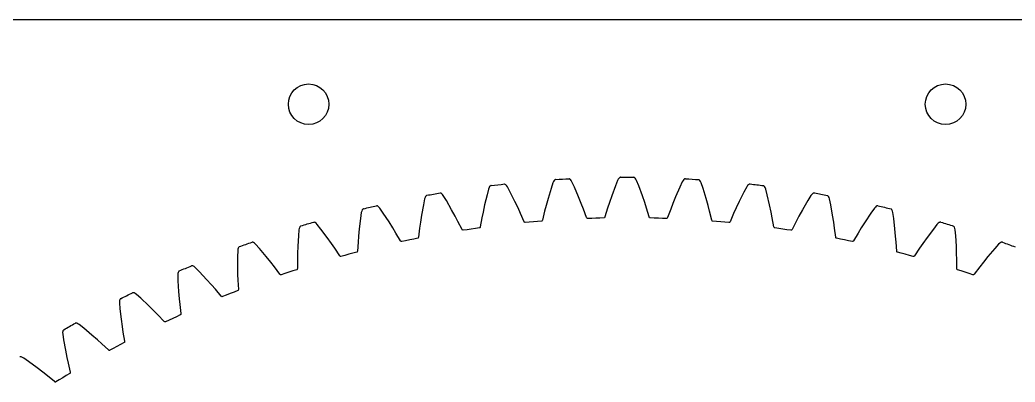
# Model space of a CAD drawing. Header units: inches. Extents: x -2.28 to 2.28, y -2.55 to 1.98.
# Drawn here: x -0.943 to 0.602, y 1.414 to 1.977 of the extents above; entities that cross this region are included whole.
import ezdxf

# ---------------------------------------------------------------- set-up
doc = ezdxf.new("R2010")
doc.units = ezdxf.units.IN
doc.header["$MEASUREMENT"] = 0

msp = doc.modelspace()

# ---------------------------------------------------------------- linework, layer by layer
at = {"color": 7, "linetype": 'Continuous', "lineweight": 25}
for p, q in [((1.1413, 1.9767), (-1.1413, 1.9767)), ((-0.0125, 1.7308), (-0.0137, 1.7293)), ((-0.0119, 1.7314), (-0.0125, 1.7308)), ((-0.0113, 1.7318), (-0.0119, 1.7314)), ((-0.0107, 1.7321), (-0.0113, 1.7318)), ((-0.0101, 1.7322), (-0.0107, 1.7321)), ((0.0113, 1.7318), (0.0107, 1.7321)), ((0.0119, 1.7314), (0.0113, 1.7318)), ((0.0125, 1.7308), (0.0119, 1.7314)), ((0.0137, 1.7293), (0.0125, 1.7308)), ((-0.2143, 1.716), (-0.2152, 1.7138)), ((-0.2134, 1.7177), (-0.2143, 1.716)), ((-0.2129, 1.7183), (-0.2134, 1.7177)), ((-0.2123, 1.7188), (-0.2129, 1.7183)), ((-0.2117, 1.7191), (-0.2123, 1.7188)), ((-0.2112, 1.7194), (-0.2117, 1.7191)), ((-0.1898, 1.7214), (-0.1904, 1.7216)), ((-0.1892, 1.7211), (-0.1898, 1.7214)), ((-0.1885, 1.7206), (-0.1892, 1.7211)), ((-0.1872, 1.7192), (-0.1885, 1.7206)), ((-0.1859, 1.7173), (-0.1872, 1.7192)), ((-0.1815, 1.7092), (-0.1859, 1.7173)), ((-0.1152, 1.7235), (-0.118, 1.7148)), ((-0.1142, 1.7256), (-0.1152, 1.7235)), ((-0.1131, 1.7272), (-0.1142, 1.7256)), ((-0.1126, 1.7278), (-0.1131, 1.7272)), ((-0.112, 1.7282), (-0.1126, 1.7278)), ((-0.1114, 1.7285), (-0.112, 1.7282)), ((-0.1108, 1.7287), (-0.1114, 1.7285)), ((-0.0894, 1.7296), (-0.09, 1.7298)), ((-0.0888, 1.7292), (-0.0894, 1.7296)), ((-0.0881, 1.7286), (-0.0888, 1.7292)), ((-0.0869, 1.7272), (-0.0881, 1.7286)), ((-0.0857, 1.7252), (-0.0869, 1.7272)), ((-0.0819, 1.7169), (-0.0857, 1.7252)), ((-0.0753, 1.7019), (-0.0819, 1.7169)), ((-0.0181, 1.7187), (-0.0237, 1.7034)), ((-0.0148, 1.7272), (-0.0181, 1.7187)), ((-0.0137, 1.7293), (-0.0148, 1.7272)), ((0.0148, 1.7272), (0.0137, 1.7293)), ((0.0181, 1.7187), (0.0148, 1.7272)), ((0.0237, 1.7034), (0.0181, 1.7187)), ((0.0819, 1.7169), (0.0753, 1.7019)), ((0.0857, 1.7252), (0.0819, 1.7169)), ((0.0869, 1.7272), (0.0857, 1.7252)), ((0.0881, 1.7286), (0.0869, 1.7272)), ((0.0888, 1.7292), (0.0881, 1.7286)), ((0.0894, 1.7296), (0.0888, 1.7292)), ((0.09, 1.7298), (0.0894, 1.7296)), ((0.0906, 1.7299), (0.09, 1.7298)), ((0.112, 1.7282), (0.1114, 1.7285)), ((0.1126, 1.7278), (0.112, 1.7282)), ((0.1131, 1.7272), (0.1126, 1.7278)), ((0.1142, 1.7256), (0.1131, 1.7272)), ((0.1152, 1.7235), (0.1142, 1.7256)), ((0.118, 1.7148), (0.1152, 1.7235)), ((0.1859, 1.7173), (0.1815, 1.7092)), ((0.1872, 1.7192), (0.1859, 1.7173)), ((0.1885, 1.7206), (0.1872, 1.7192)), ((0.1892, 1.7211), (0.1885, 1.7206)), ((0.1898, 1.7214), (0.1892, 1.7211)), ((0.1904, 1.7216), (0.1898, 1.7214)), ((0.191, 1.7217), (0.1904, 1.7216)), ((0.2123, 1.7188), (0.2117, 1.7191)), ((0.2129, 1.7183), (0.2123, 1.7188)), ((0.2134, 1.7177), (0.2129, 1.7183)), ((0.2143, 1.716), (0.2134, 1.7177)), ((0.2152, 1.7138), (0.2143, 1.716)), ((-0.3138, 1.7007), (-0.3145, 1.6984)), ((-0.3129, 1.7024), (-0.3138, 1.7007)), ((-0.3124, 1.703), (-0.3129, 1.7024)), ((-0.3119, 1.7035), (-0.3124, 1.703)), ((-0.3113, 1.7039), (-0.3119, 1.7035)), ((-0.3108, 1.7042), (-0.3113, 1.7039)), ((-0.2896, 1.7075), (-0.2902, 1.7076)), ((-0.2889, 1.7072), (-0.2896, 1.7075)), ((-0.2882, 1.7067), (-0.2889, 1.7072)), ((-0.2868, 1.7054), (-0.2882, 1.7067)), ((-0.2854, 1.7036), (-0.2868, 1.7054)), ((-0.2806, 1.6958), (-0.2854, 1.7036)), ((-0.2175, 1.705), (-0.2213, 1.6891)), ((-0.2152, 1.7138), (-0.2175, 1.705)), ((-0.1742, 1.6946), (-0.1815, 1.7092)), ((-0.118, 1.7148), (-0.1227, 1.6991)), ((-0.0711, 1.6914), (-0.0753, 1.7019)), ((-0.0237, 1.7034), (-0.0274, 1.6927)), ((0.0274, 1.6927), (0.0237, 1.7034)), ((0.0753, 1.7019), (0.0711, 1.6914)), ((0.1227, 1.6991), (0.118, 1.7148)), ((0.1815, 1.7092), (0.1742, 1.6946)), ((0.2175, 1.705), (0.2152, 1.7138)), ((0.2213, 1.6891), (0.2175, 1.705)), ((0.2854, 1.7036), (0.2806, 1.6958)), ((0.2868, 1.7054), (0.2854, 1.7036)), ((0.2882, 1.7067), (0.2868, 1.7054)), ((0.2889, 1.7072), (0.2882, 1.7067)), ((0.2896, 1.7075), (0.2889, 1.7072)), ((0.2902, 1.7076), (0.2896, 1.7075)), ((0.2908, 1.7077), (0.2902, 1.7076)), ((0.3119, 1.7035), (0.3113, 1.7039)), ((0.3124, 1.703), (0.3119, 1.7035)), ((0.3129, 1.7024), (0.3124, 1.703)), ((0.3138, 1.7007), (0.3129, 1.7024)), ((0.3145, 1.6984), (0.3138, 1.7007)), ((-0.3884, 1.6878), (-0.389, 1.6879)), ((-0.3877, 1.6875), (-0.3884, 1.6878)), ((-0.387, 1.6871), (-0.3877, 1.6875)), ((-0.3855, 1.6859), (-0.387, 1.6871)), ((-0.384, 1.6841), (-0.3855, 1.6859)), ((-0.3163, 1.6895), (-0.3192, 1.6734)), ((-0.3145, 1.6984), (-0.3163, 1.6895)), ((-0.2724, 1.6816), (-0.2806, 1.6958)), ((-0.2213, 1.6891), (-0.2237, 1.678)), ((-0.1693, 1.6844), (-0.1742, 1.6946)), ((-0.1258, 1.6882), (-0.1281, 1.6793)), ((-0.1227, 1.6991), (-0.1258, 1.6882)), ((-0.0677, 1.6828), (-0.0711, 1.6914)), ((-0.0274, 1.6927), (-0.0303, 1.6839)), ((0.0303, 1.6839), (0.0274, 1.6927)), ((0.0711, 1.6914), (0.0677, 1.6828)), ((0.1258, 1.6882), (0.1227, 1.6991)), ((0.1281, 1.6793), (0.1258, 1.6882)), ((0.1742, 1.6946), (0.1693, 1.6844)), ((0.2237, 1.678), (0.2213, 1.6891)), ((0.2806, 1.6958), (0.2724, 1.6816)), ((0.3163, 1.6895), (0.3145, 1.6984)), ((0.3192, 1.6734), (0.3163, 1.6895)), ((0.3855, 1.6859), (0.384, 1.6841)), ((0.387, 1.6871), (0.3855, 1.6859)), ((0.3877, 1.6875), (0.387, 1.6871)), ((0.3884, 1.6878), (0.3877, 1.6875)), ((0.389, 1.6879), (0.3884, 1.6878)), ((0.3896, 1.6879), (0.389, 1.6879)), ((-0.4127, 1.6773), (-0.414, 1.6682)), ((-0.4121, 1.6796), (-0.4127, 1.6773)), ((-0.4113, 1.6813), (-0.4121, 1.6796)), ((-0.4109, 1.682), (-0.4113, 1.6813)), ((-0.4104, 1.6825), (-0.4109, 1.682)), ((-0.4099, 1.6829), (-0.4104, 1.6825)), ((-0.4093, 1.6832), (-0.4099, 1.6829)), ((-0.3787, 1.6766), (-0.384, 1.6841)), ((-0.3697, 1.6629), (-0.3787, 1.6766)), ((-0.3192, 1.6734), (-0.3209, 1.6622)), ((-0.2669, 1.6717), (-0.2724, 1.6816)), ((-0.2626, 1.6635), (-0.2669, 1.6717)), ((-0.2255, 1.669), (-0.228, 1.6551)), ((-0.2237, 1.678), (-0.2255, 1.669)), ((-0.1654, 1.676), (-0.1693, 1.6844)), ((-0.1598, 1.6631), (-0.1654, 1.676)), ((-0.1281, 1.6793), (-0.1314, 1.6655)), ((-0.0628, 1.6695), (-0.0677, 1.6828)), ((-0.0622, 1.6685), (-0.0628, 1.6695)), ((-0.0353, 1.669), (-0.0358, 1.6689)), ((-0.0349, 1.6693), (-0.0353, 1.669)), ((-0.0344, 1.6704), (-0.0349, 1.6693)), ((-0.0303, 1.6839), (-0.0344, 1.6704)), ((0.0344, 1.6704), (0.0303, 1.6839)), ((0.0349, 1.6693), (0.0344, 1.6704)), ((0.0353, 1.669), (0.0349, 1.6693)), ((0.0358, 1.6689), (0.0353, 1.669)), ((0.0628, 1.6695), (0.0622, 1.6685)), ((0.0677, 1.6828), (0.0628, 1.6695)), ((0.1314, 1.6655), (0.1281, 1.6793)), ((0.1654, 1.676), (0.1598, 1.6631)), ((0.1693, 1.6844), (0.1654, 1.676)), ((0.2255, 1.669), (0.2237, 1.678)), ((0.228, 1.6551), (0.2255, 1.669)), ((0.2669, 1.6717), (0.2626, 1.6635)), ((0.2724, 1.6816), (0.2669, 1.6717)), ((0.3209, 1.6622), (0.3192, 1.6734)), ((0.3787, 1.6766), (0.3697, 1.6629)), ((0.384, 1.6841), (0.3787, 1.6766)), ((0.4104, 1.6825), (0.4099, 1.6829)), ((0.4109, 1.682), (0.4104, 1.6825)), ((0.4113, 1.6813), (0.4109, 1.682)), ((0.4121, 1.6796), (0.4113, 1.6813)), ((0.4127, 1.6773), (0.4121, 1.6796)), ((0.414, 1.6682), (0.4127, 1.6773)), ((-0.5084, 1.6545), (-0.5091, 1.6527)), ((-0.508, 1.6552), (-0.5084, 1.6545)), ((-0.5075, 1.6558), (-0.508, 1.6552)), ((-0.507, 1.6563), (-0.5075, 1.6558)), ((-0.5065, 1.6566), (-0.507, 1.6563)), ((-0.4858, 1.6623), (-0.4865, 1.6624)), ((-0.4851, 1.6621), (-0.4858, 1.6623)), ((-0.4844, 1.6617), (-0.4851, 1.6621)), ((-0.4829, 1.6606), (-0.4844, 1.6617)), ((-0.4812, 1.6589), (-0.4829, 1.6606)), ((-0.4756, 1.6517), (-0.4812, 1.6589)), ((-0.414, 1.6682), (-0.4159, 1.652)), ((-0.3637, 1.6534), (-0.3697, 1.6629)), ((-0.3209, 1.6622), (-0.3222, 1.653)), ((-0.2562, 1.651), (-0.2626, 1.6635)), ((-0.2288, 1.6536), (-0.2294, 1.6534)), ((-0.2284, 1.654), (-0.2288, 1.6536)), ((-0.228, 1.6551), (-0.2284, 1.654)), ((-0.1592, 1.6621), (-0.1598, 1.6631)), ((-0.1587, 1.6618), (-0.1592, 1.6621)), ((-0.1581, 1.6618), (-0.1587, 1.6618)), ((-0.1519, 1.6623), (-0.1581, 1.6618)), ((-0.1455, 1.6629), (-0.1519, 1.6623)), ((-0.139, 1.6634), (-0.1455, 1.6629)), ((-0.1328, 1.664), (-0.139, 1.6634)), ((-0.1323, 1.6641), (-0.1328, 1.664)), ((-0.1319, 1.6645), (-0.1323, 1.6641)), ((-0.1314, 1.6655), (-0.1319, 1.6645)), ((-0.0618, 1.6682), (-0.0622, 1.6685)), ((-0.0612, 1.6682), (-0.0618, 1.6682)), ((-0.055, 1.6683), (-0.0612, 1.6682)), ((-0.0486, 1.6686), (-0.055, 1.6683)), ((-0.0421, 1.6687), (-0.0486, 1.6686)), ((-0.0358, 1.6689), (-0.0421, 1.6687)), ((0.0421, 1.6687), (0.0358, 1.6689)), ((0.0486, 1.6686), (0.0421, 1.6687)), ((0.055, 1.6683), (0.0486, 1.6686)), ((0.0612, 1.6682), (0.055, 1.6683)), ((0.0618, 1.6682), (0.0612, 1.6682)), ((0.0622, 1.6685), (0.0618, 1.6682)), ((0.1319, 1.6645), (0.1314, 1.6655)), ((0.1323, 1.6641), (0.1319, 1.6645)), ((0.1328, 1.664), (0.1323, 1.6641)), ((0.139, 1.6634), (0.1328, 1.664)), ((0.1455, 1.6629), (0.139, 1.6634)), ((0.1519, 1.6623), (0.1455, 1.6629)), ((0.1581, 1.6618), (0.1519, 1.6623)), ((0.1587, 1.6618), (0.1581, 1.6618)), ((0.1592, 1.6621), (0.1587, 1.6618)), ((0.1598, 1.6631), (0.1592, 1.6621)), ((0.2284, 1.654), (0.228, 1.6551)), ((0.2288, 1.6536), (0.2284, 1.654)), ((0.2294, 1.6534), (0.2288, 1.6536)), ((0.2626, 1.6635), (0.2562, 1.651)), ((0.3222, 1.653), (0.3209, 1.6622)), ((0.3697, 1.6629), (0.3637, 1.6534)), ((0.4159, 1.652), (0.414, 1.6682)), ((0.4812, 1.6589), (0.4756, 1.6517)), ((0.4829, 1.6606), (0.4812, 1.6589)), ((0.4844, 1.6617), (0.4829, 1.6606)), ((0.4851, 1.6621), (0.4844, 1.6617)), ((0.4858, 1.6623), (0.4851, 1.6621)), ((0.4865, 1.6624), (0.4858, 1.6623)), ((0.4871, 1.6624), (0.4865, 1.6624)), ((0.5075, 1.6558), (0.507, 1.6563)), ((0.508, 1.6552), (0.5075, 1.6558)), ((0.5084, 1.6545), (0.508, 1.6552)), ((0.5091, 1.6527), (0.5084, 1.6545)), ((-0.5103, 1.6413), (-0.5113, 1.625)), ((-0.5095, 1.6504), (-0.5103, 1.6413)), ((-0.5091, 1.6527), (-0.5095, 1.6504)), ((-0.4658, 1.6386), (-0.4756, 1.6517)), ((-0.4592, 1.6294), (-0.4658, 1.6386)), ((-0.417, 1.6407), (-0.4178, 1.6315)), ((-0.4159, 1.652), (-0.417, 1.6407)), ((-0.3589, 1.6455), (-0.3637, 1.6534)), ((-0.3518, 1.6333), (-0.3589, 1.6455)), ((-0.3239, 1.639), (-0.3242, 1.6379)), ((-0.3222, 1.653), (-0.3239, 1.639)), ((-0.2555, 1.65), (-0.2562, 1.651)), ((-0.2551, 1.6498), (-0.2555, 1.65)), ((-0.2545, 1.6498), (-0.2551, 1.6498)), ((-0.2483, 1.6506), (-0.2545, 1.6498)), ((-0.2419, 1.6517), (-0.2483, 1.6506)), ((-0.2355, 1.6525), (-0.2419, 1.6517)), ((-0.2294, 1.6534), (-0.2355, 1.6525)), ((0.2355, 1.6525), (0.2294, 1.6534)), ((0.2419, 1.6517), (0.2355, 1.6525)), ((0.2483, 1.6506), (0.2419, 1.6517)), ((0.2545, 1.6498), (0.2483, 1.6506)), ((0.2551, 1.6498), (0.2545, 1.6498)), ((0.2555, 1.65), (0.2551, 1.6498)), ((0.2562, 1.651), (0.2555, 1.65)), ((0.3239, 1.639), (0.3222, 1.653)), ((0.3242, 1.6379), (0.3239, 1.639)), ((0.3589, 1.6455), (0.3518, 1.6333)), ((0.3637, 1.6534), (0.3589, 1.6455)), ((0.417, 1.6407), (0.4159, 1.652)), ((0.4178, 1.6315), (0.417, 1.6407)), ((0.4658, 1.6386), (0.4592, 1.6294)), ((0.4756, 1.6517), (0.4658, 1.6386)), ((0.5095, 1.6504), (0.5091, 1.6527)), ((0.5103, 1.6413), (0.5095, 1.6504)), ((0.5113, 1.625), (0.5103, 1.6413)), ((-0.6034, 1.6229), (-0.6038, 1.6222)), ((-0.603, 1.6235), (-0.6034, 1.6229)), ((-0.6025, 1.624), (-0.603, 1.6235)), ((-0.602, 1.6243), (-0.6025, 1.624)), ((-0.5817, 1.6313), (-0.5823, 1.6313)), ((-0.581, 1.6311), (-0.5817, 1.6313)), ((-0.5802, 1.6307), (-0.581, 1.6311)), ((-0.5786, 1.6297), (-0.5802, 1.6307)), ((-0.5769, 1.6281), (-0.5786, 1.6297)), ((-0.5708, 1.6213), (-0.5769, 1.6281)), ((-0.5113, 1.625), (-0.5117, 1.6137)), ((-0.4539, 1.6218), (-0.4592, 1.6294)), ((-0.4178, 1.6315), (-0.4186, 1.6174)), ((-0.351, 1.6324), (-0.3518, 1.6333)), ((-0.3506, 1.6321), (-0.351, 1.6324)), ((-0.35, 1.6322), (-0.3506, 1.6321)), ((-0.3439, 1.6334), (-0.35, 1.6322)), ((-0.3376, 1.6348), (-0.3439, 1.6334)), ((-0.3312, 1.636), (-0.3376, 1.6348)), ((-0.3251, 1.6373), (-0.3312, 1.636)), ((-0.3246, 1.6375), (-0.3251, 1.6373)), ((-0.3242, 1.6379), (-0.3246, 1.6375)), ((0.3246, 1.6375), (0.3242, 1.6379)), ((0.3251, 1.6373), (0.3246, 1.6375)), ((0.3312, 1.636), (0.3251, 1.6373)), ((0.3376, 1.6348), (0.3312, 1.636)), ((0.3439, 1.6334), (0.3376, 1.6348)), ((0.35, 1.6322), (0.3439, 1.6334)), ((0.3506, 1.6321), (0.35, 1.6322)), ((0.351, 1.6324), (0.3506, 1.6321)), ((0.3518, 1.6333), (0.351, 1.6324)), ((0.4186, 1.6174), (0.4178, 1.6315)), ((0.4592, 1.6294), (0.4539, 1.6218)), ((0.5117, 1.6137), (0.5113, 1.625)), ((0.5769, 1.6281), (0.5708, 1.6213)), ((0.5786, 1.6297), (0.5769, 1.6281)), ((0.5802, 1.6307), (0.5786, 1.6297)), ((0.581, 1.6311), (0.5802, 1.6307)), ((0.5817, 1.6313), (0.581, 1.6311)), ((0.5823, 1.6313), (0.5817, 1.6313)), ((0.583, 1.6312), (0.5823, 1.6313)), ((-0.6046, 1.618), (-0.6049, 1.6089)), ((-0.6049, 1.6089), (-0.6049, 1.5925)), ((-0.6043, 1.6204), (-0.6046, 1.618)), ((-0.6038, 1.6222), (-0.6043, 1.6204)), ((-0.5603, 1.6088), (-0.5708, 1.6213)), ((-0.5532, 1.6), (-0.5603, 1.6088)), ((-0.5117, 1.6137), (-0.5119, 1.6044)), ((-0.4462, 1.61), (-0.4539, 1.6218)), ((-0.4454, 1.6092), (-0.4462, 1.61)), ((-0.4449, 1.609), (-0.4454, 1.6092)), ((-0.4443, 1.6091), (-0.4449, 1.609)), ((-0.4383, 1.6106), (-0.4443, 1.6091)), ((-0.432, 1.6124), (-0.4383, 1.6106)), ((-0.4258, 1.614), (-0.432, 1.6124)), ((-0.4198, 1.6156), (-0.4258, 1.614)), ((-0.4192, 1.6159), (-0.4198, 1.6156)), ((-0.4189, 1.6163), (-0.4192, 1.6159)), ((-0.4186, 1.6174), (-0.4189, 1.6163)), ((0.4189, 1.6163), (0.4186, 1.6174)), ((0.4192, 1.6159), (0.4189, 1.6163)), ((0.4198, 1.6156), (0.4192, 1.6159)), ((0.4258, 1.614), (0.4198, 1.6156)), ((0.432, 1.6124), (0.4258, 1.614)), ((0.4383, 1.6106), (0.432, 1.6124)), ((0.4443, 1.6091), (0.4383, 1.6106)), ((0.4449, 1.609), (0.4443, 1.6091)), ((0.4454, 1.6092), (0.4449, 1.609)), ((0.4462, 1.61), (0.4454, 1.6092)), ((0.4539, 1.6218), (0.4462, 1.61)), ((0.5119, 1.6044), (0.5117, 1.6137)), ((0.5603, 1.6088), (0.5532, 1.6)), ((0.5708, 1.6213), (0.5603, 1.6088)), ((-0.6755, 1.5947), (-0.6762, 1.5947)), ((-0.6748, 1.5945), (-0.6755, 1.5947)), ((-0.6741, 1.5943), (-0.6748, 1.5945)), ((-0.6724, 1.5933), (-0.6741, 1.5943)), ((-0.6706, 1.5918), (-0.6724, 1.5933)), ((-0.6641, 1.5853), (-0.6706, 1.5918)), ((-0.6049, 1.5925), (-0.6047, 1.5812)), ((-0.5475, 1.5927), (-0.5532, 1.6)), ((-0.539, 1.5814), (-0.5475, 1.5927)), ((-0.5119, 1.6044), (-0.512, 1.5903)), ((0.512, 1.5903), (0.5119, 1.6044)), ((0.5475, 1.5927), (0.539, 1.5814)), ((0.5532, 1.6), (0.5475, 1.5927)), ((-0.6975, 1.5825), (-0.6977, 1.5801)), ((-0.6977, 1.5801), (-0.6974, 1.571)), ((-0.6971, 1.5843), (-0.6975, 1.5825)), ((-0.6967, 1.5851), (-0.6971, 1.5843)), ((-0.6963, 1.5857), (-0.6967, 1.5851)), ((-0.6959, 1.5862), (-0.6963, 1.5857)), ((-0.6954, 1.5866), (-0.6959, 1.5862)), ((-0.6529, 1.5735), (-0.6641, 1.5853)), ((-0.6047, 1.5812), (-0.6044, 1.572)), ((-0.5382, 1.5806), (-0.539, 1.5814)), ((-0.5377, 1.5804), (-0.5382, 1.5806)), ((-0.5371, 1.5805), (-0.5377, 1.5804)), ((-0.5312, 1.5824), (-0.5371, 1.5805)), ((-0.5251, 1.5845), (-0.5312, 1.5824)), ((-0.5189, 1.5865), (-0.5251, 1.5845)), ((-0.513, 1.5885), (-0.5189, 1.5865)), ((-0.5125, 1.5888), (-0.513, 1.5885)), ((-0.5122, 1.5892), (-0.5125, 1.5888)), ((-0.512, 1.5903), (-0.5122, 1.5892)), ((0.5122, 1.5892), (0.512, 1.5903)), ((0.5125, 1.5888), (0.5122, 1.5892)), ((0.513, 1.5885), (0.5125, 1.5888)), ((0.5189, 1.5865), (0.513, 1.5885)), ((0.5251, 1.5845), (0.5189, 1.5865)), ((0.5312, 1.5824), (0.5251, 1.5845)), ((0.5371, 1.5805), (0.5312, 1.5824)), ((0.5377, 1.5804), (0.5371, 1.5805)), ((0.5382, 1.5806), (0.5377, 1.5804)), ((0.539, 1.5814), (0.5382, 1.5806)), ((-0.6974, 1.571), (-0.6965, 1.5547)), ((-0.6453, 1.5651), (-0.6529, 1.5735)), ((-0.6392, 1.5581), (-0.6453, 1.5651)), ((-0.6044, 1.572), (-0.6036, 1.5579)), ((-0.7671, 1.5527), (-0.7678, 1.5527)), ((-0.7664, 1.5526), (-0.7671, 1.5527)), ((-0.7656, 1.5524), (-0.7664, 1.5526)), ((-0.7639, 1.5515), (-0.7656, 1.5524)), ((-0.762, 1.5501), (-0.7639, 1.5515)), ((-0.7552, 1.544), (-0.762, 1.5501)), ((-0.6965, 1.5547), (-0.6956, 1.5434)), ((-0.6301, 1.5474), (-0.6392, 1.5581)), ((-0.6292, 1.5466), (-0.6301, 1.5474)), ((-0.6287, 1.5465), (-0.6292, 1.5466)), ((-0.6281, 1.5466), (-0.6287, 1.5465)), ((-0.6223, 1.5489), (-0.6281, 1.5466)), ((-0.6163, 1.5513), (-0.6223, 1.5489)), ((-0.6103, 1.5536), (-0.6163, 1.5513)), ((-0.6045, 1.556), (-0.6103, 1.5536)), ((-0.604, 1.5563), (-0.6045, 1.556)), ((-0.6037, 1.5567), (-0.604, 1.5563)), ((-0.6036, 1.5579), (-0.6037, 1.5567)), ((-0.7883, 1.5392), (-0.7884, 1.5369)), ((-0.7884, 1.5369), (-0.7875, 1.5278)), ((-0.788, 1.5411), (-0.7883, 1.5392)), ((-0.7877, 1.5419), (-0.788, 1.5411)), ((-0.7874, 1.5425), (-0.7877, 1.5419)), ((-0.787, 1.543), (-0.7874, 1.5425)), ((-0.7865, 1.5434), (-0.787, 1.543)), ((-0.7432, 1.5328), (-0.7552, 1.544)), ((-0.7352, 1.5249), (-0.7432, 1.5328)), ((-0.6956, 1.5434), (-0.6947, 1.5342)), ((-0.6947, 1.5342), (-0.6931, 1.5202)), ((-0.7875, 1.5278), (-0.7857, 1.5115)), ((-0.7287, 1.5183), (-0.7352, 1.5249)), ((-0.719, 1.5081), (-0.7287, 1.5183)), ((-0.6996, 1.5155), (-0.7055, 1.5129)), ((-0.6939, 1.5182), (-0.6996, 1.5155)), ((-0.6934, 1.5185), (-0.6939, 1.5182)), ((-0.6932, 1.519), (-0.6934, 1.5185)), ((-0.6931, 1.5202), (-0.6932, 1.519)), ((-0.8561, 1.5055), (-0.8568, 1.5054)), ((-0.8554, 1.5054), (-0.8561, 1.5055)), ((-0.8546, 1.5052), (-0.8554, 1.5054)), ((-0.8528, 1.5045), (-0.8546, 1.5052)), ((-0.8508, 1.5032), (-0.8528, 1.5045)), ((-0.8437, 1.4975), (-0.8508, 1.5032)), ((-0.7857, 1.5115), (-0.7842, 1.5003)), ((-0.7842, 1.5003), (-0.7828, 1.4912)), ((-0.718, 1.5074), (-0.719, 1.5081)), ((-0.7175, 1.5073), (-0.718, 1.5074)), ((-0.717, 1.5075), (-0.7175, 1.5073)), ((-0.7113, 1.5101), (-0.717, 1.5075)), ((-0.7055, 1.5129), (-0.7113, 1.5101)), ((-0.8763, 1.4927), (-0.8765, 1.4908)), ((-0.8765, 1.4908), (-0.8764, 1.4884)), ((-0.8764, 1.4884), (-0.875, 1.4794)), ((-0.876, 1.4935), (-0.8763, 1.4927)), ((-0.8757, 1.4941), (-0.876, 1.4935)), ((-0.8753, 1.4947), (-0.8757, 1.4941)), ((-0.8749, 1.4951), (-0.8753, 1.4947)), ((-0.8311, 1.487), (-0.8437, 1.4975)), ((-0.8226, 1.4796), (-0.8311, 1.487)), ((-0.7828, 1.4912), (-0.7804, 1.4773)), ((-0.875, 1.4794), (-0.8722, 1.4633)), ((-0.8157, 1.4734), (-0.8226, 1.4796)), ((-0.8054, 1.4638), (-0.8157, 1.4734)), ((-0.7922, 1.4693), (-0.7979, 1.4662)), ((-0.7865, 1.4723), (-0.7922, 1.4693)), ((-0.781, 1.4753), (-0.7865, 1.4723)), ((-0.7806, 1.4756), (-0.781, 1.4753)), ((-0.7804, 1.4761), (-0.7806, 1.4756)), ((-0.7804, 1.4773), (-0.7804, 1.4761)), ((-0.9422, 1.4531), (-0.9428, 1.453)), ((-0.9415, 1.4531), (-0.9422, 1.4531)), ((-0.9407, 1.453), (-0.9415, 1.4531)), ((-0.9389, 1.4523), (-0.9407, 1.453)), ((-0.8722, 1.4633), (-0.8701, 1.4522)), ((-0.8045, 1.4631), (-0.8054, 1.4638)), ((-0.8039, 1.463), (-0.8045, 1.4631)), ((-0.8034, 1.4632), (-0.8039, 1.463)), ((-0.7979, 1.4662), (-0.8034, 1.4632)), ((-0.9368, 1.4512), (-0.9389, 1.4523)), ((-0.9293, 1.4459), (-0.9368, 1.4512)), ((-0.9162, 1.4362), (-0.9293, 1.4459)), ((-0.8701, 1.4522), (-0.8681, 1.4431)), ((-0.8681, 1.4431), (-0.8649, 1.4294)), ((-0.9072, 1.4293), (-0.9162, 1.4362)), ((-0.9, 1.4235), (-0.9072, 1.4293)), ((-0.8892, 1.4145), (-0.9, 1.4235)), ((-0.8708, 1.4241), (-0.8763, 1.4207)), ((-0.8655, 1.4274), (-0.8708, 1.4241)), ((-0.865, 1.4278), (-0.8655, 1.4274)), ((-0.8649, 1.4282), (-0.865, 1.4278)), ((-0.8649, 1.4294), (-0.8649, 1.4282)), ((-0.8882, 1.4139), (-0.8892, 1.4145)), ((-0.8877, 1.4138), (-0.8882, 1.4139)), ((-0.8871, 1.414), (-0.8877, 1.4138)), ((-0.8818, 1.4173), (-0.8871, 1.414)), ((-0.8763, 1.4207), (-0.8818, 1.4173))]:
    msp.add_line(p, q, dxfattribs=at)
for centre in [(-0.4945, 1.8456), (0.4945, 1.8456)]:
    msp.add_circle(centre, 0.0315, dxfattribs=at)
for centre, start, end in [((0.0121, 3.5116), 269.2846, 269.9558), ((-0.3957, 3.4893), 275.9513, 276.6225), ((-0.1921, 3.5064), 272.6179, 273.2892), ((0.2163, 3.505), 265.9513, 266.6225), ((0.4197, 3.4865), 262.6179, 263.2892), ((-0.5979, 3.4604), 279.2846, 279.9558), ((0.6217, 3.4562), 259.2846, 259.9558), ((-0.7981, 3.4198), 282.6179, 283.2892), ((0.8216, 3.4142), 255.9513, 256.6225), ((-0.9956, 3.3676), 285.9513, 286.6225), ((1.0187, 3.3606), 252.6179, 253.2892), ((-1.1897, 3.304), 289.2846, 289.9558), ((1.2124, 3.2957), 249.2846, 249.9558), ((-1.3798, 3.2292), 292.6179, 293.2892), ((-1.5652, 3.1435), 295.9513, 296.6225), ((-1.7453, 3.0472), 299.2846, 299.9558)]:
    msp.add_arc(centre, 1.7795, start, end, dxfattribs=at)

doc.saveas('drawing.dxf')
